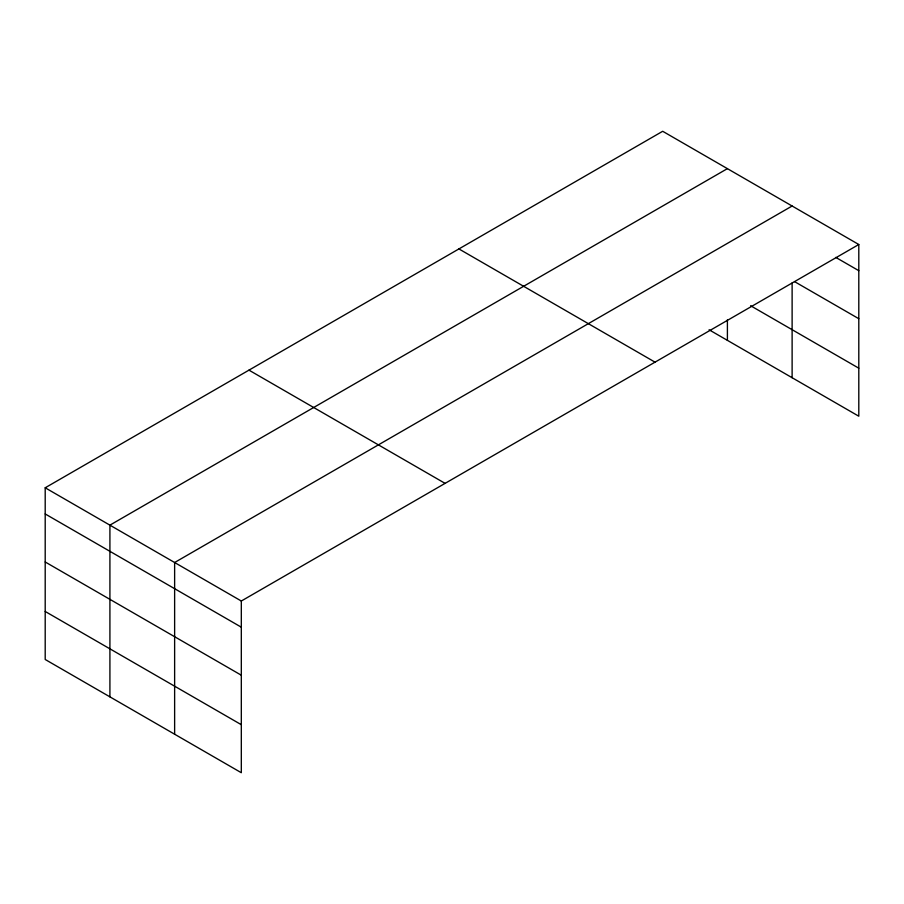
<?xml version="1.0" encoding="UTF-8"?>
<svg xmlns="http://www.w3.org/2000/svg" width="904" height="904" viewBox="0 0 904 904"><rect width="100%" height="100%" fill="white"/><g stroke="black" fill="none" stroke-linecap="round" stroke-linejoin="round"><path stroke-width="1.36" d="M858.8 244.509L662.688 131.283L45.2 487.787L45.2 659.491L241.311 772.717L241.311 601.013L858.8 244.509L858.8 416.213L709.086 329.779M727.404 168.641L109.915 525.145L109.915 696.86M792.119 206.01L174.63 562.514L174.63 734.217M835.771 257.391L858.8 270.68M794.548 281.619L858.8 318.705M750.602 305.721L858.8 368.188M458.916 248.928L655.027 362.154M248.973 370.143L445.084 483.369M45.2 487.787L241.311 601.013M45.2 513.958L241.311 627.184M45.2 561.983L241.311 675.209M45.2 611.466L241.311 724.692M792.119 282.963L792.119 377.714M727.404 319.767L727.404 340.356"/></g></svg>
